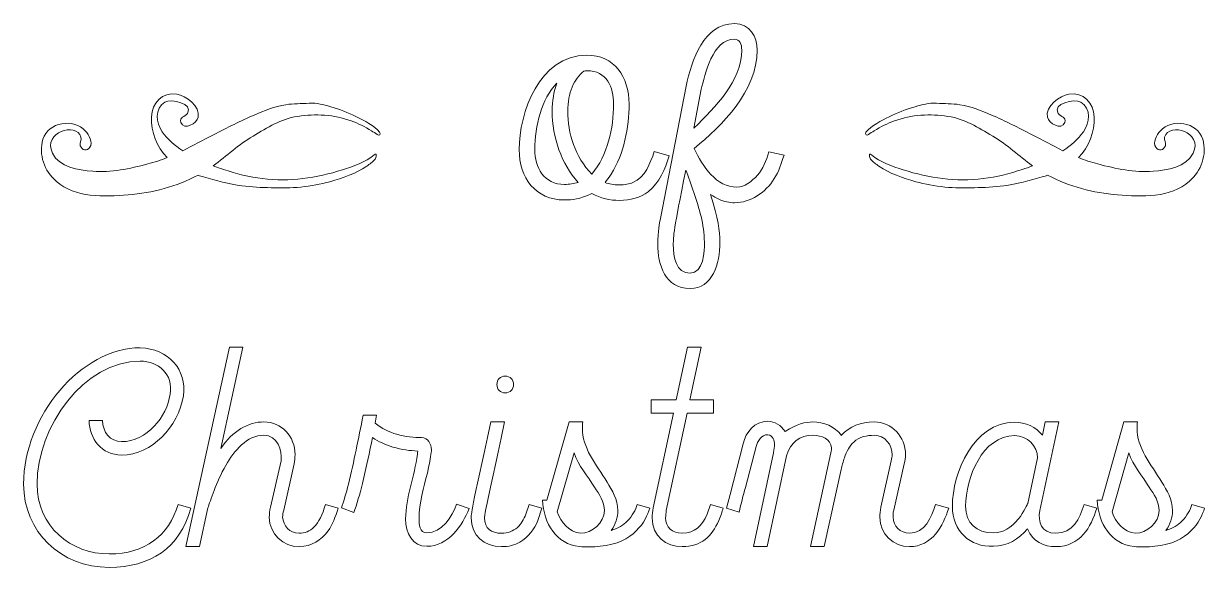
# Model space of a CAD drawing. Header units: inches. Extents: x 1.3 to 12.9, y -15.7 to -2.3.
# Drawn here: x 1.28 to 12.86, y -15.71 to -10.4 of the extents above; entities that cross this region are included whole.
import ezdxf

# ---------------------------------------------------------------- set-up
doc = ezdxf.new("R2010")
doc.units = ezdxf.units.IN
doc.header["$MEASUREMENT"] = 0
doc.layers.add('Layer 1', color=7, linetype='Continuous')

# ---------------------------------------------------------------- blocks, each defined once
blk = doc.blocks.new('block 11')
at = {"layer": 'Layer 1', "lineweight": 0}
for points, knots in [([(7.185, -15.262), (7.145, -15.298), (7.103, -15.331), (7.028, -15.354), (7.07, -15.292), (7.093, -15.226), (7.093, -15.158), (7.093, -15.05), (7.037, -14.962), (6.988, -14.88), (6.936, -14.792), (6.874, -14.71), (6.825, -14.622), (6.776, -14.533), (6.747, -14.445), (6.747, -14.353), (6.747, -14.331), (6.747, -14.314), (6.75, -14.291), (6.75, -14.291), (6.616, -14.291), (6.616, -14.291), (6.616, -14.291), (6.4, -15.056), (6.4, -15.056), (6.4, -15.056), (6.357, -15.056), (6.357, -15.056), (6.367, -15.285), (6.491, -15.485), (6.717, -15.511), (6.747, -15.511), (6.776, -15.514), (6.812, -15.514), (6.851, -15.514), (6.884, -15.511), (6.92, -15.508), (7.087, -15.491), (7.198, -15.432), (7.273, -15.357), (7.351, -15.282), (7.384, -15.2), (7.407, -15.135), (7.407, -15.135), (7.283, -15.099), (7.283, -15.099), (7.266, -15.151), (7.237, -15.21), (7.185, -15.262)], [0, 0, 0, 0, 1, 1, 1, 2, 2, 2, 3, 3, 3, 4, 4, 4, 5, 5, 5, 6, 6, 6, 7, 7, 7, 8, 8, 8, 9, 9, 9, 10, 10, 10, 11, 11, 11, 12, 12, 12, 13, 13, 13, 14, 14, 14, 15, 15, 15, 16, 16, 16, 16]), ([(6.73, -15.38), (6.609, -15.367), (6.537, -15.272), (6.501, -15.171), (6.501, -15.171), (6.665, -14.592), (6.665, -14.592), (6.707, -14.72), (6.799, -14.821), (6.864, -14.929), (6.913, -14.998), (6.962, -15.076), (6.962, -15.158), (6.962, -15.279), (6.841, -15.38), (6.73, -15.38)], [0, 0, 0, 0, 1, 1, 1, 2, 2, 2, 3, 3, 3, 4, 4, 4, 5, 5, 5, 5])]:
    blk.add_open_spline(points, degree=3, knots=knots, dxfattribs=at)
blk = doc.blocks.new('block 12')
at = {"layer": 'Layer 1', "lineweight": 0}
for points, knots in [([(11.379, -15.38), (11.238, -15.38), (11.199, -15.272), (11.222, -15.158), (11.222, -15.158), (11.409, -14.291), (11.409, -14.291), (11.409, -14.291), (11.274, -14.291), (11.274, -14.291), (11.274, -14.291), (11.248, -14.422), (11.248, -14.422), (11.186, -14.34), (11.082, -14.295), (10.974, -14.295), (10.572, -14.295), (10.366, -14.792), (10.366, -15.115), (10.366, -15.36), (10.536, -15.517), (10.768, -15.508), (10.908, -15.504), (11.013, -15.439), (11.101, -15.338), (11.153, -15.465), (11.261, -15.511), (11.382, -15.511), (11.611, -15.511), (11.726, -15.321), (11.778, -15.135), (11.778, -15.135), (11.654, -15.099), (11.654, -15.099), (11.611, -15.239), (11.546, -15.38), (11.379, -15.38)], [0, 0, 0, 0, 1, 1, 1, 2, 2, 2, 3, 3, 3, 4, 4, 4, 5, 5, 5, 6, 6, 6, 7, 7, 7, 8, 8, 8, 9, 9, 9, 10, 10, 10, 11, 11, 11, 12, 12, 12, 12]), ([(11.104, -15.089), (11.101, -15.092), (11.072, -15.168), (11.01, -15.243), (10.944, -15.321), (10.863, -15.377), (10.768, -15.377), (10.598, -15.377), (10.496, -15.282), (10.496, -15.115), (10.496, -14.841), (10.66, -14.425), (10.974, -14.425), (11.101, -14.425), (11.199, -14.527), (11.199, -14.644), (11.199, -14.644), (11.104, -15.089), (11.104, -15.089)], [0, 0, 0, 0, 1, 1, 1, 2, 2, 2, 3, 3, 3, 4, 4, 4, 5, 5, 5, 6, 6, 6, 6])]:
    blk.add_open_spline(points, degree=3, knots=knots, dxfattribs=at)
blk = doc.blocks.new('block 13')
at = {"layer": 'Layer 1', "lineweight": 0}
for points, knots in [([(12.71, -15.099), (12.693, -15.151), (12.664, -15.21), (12.612, -15.262), (12.572, -15.298), (12.53, -15.331), (12.455, -15.354), (12.497, -15.292), (12.52, -15.226), (12.52, -15.158), (12.52, -15.05), (12.464, -14.962), (12.415, -14.88), (12.363, -14.792), (12.301, -14.71), (12.252, -14.622), (12.203, -14.533), (12.173, -14.445), (12.173, -14.353), (12.173, -14.331), (12.173, -14.314), (12.177, -14.291), (12.177, -14.291), (12.043, -14.291), (12.043, -14.291), (12.043, -14.291), (11.827, -15.056), (11.827, -15.056), (11.827, -15.056), (11.784, -15.056), (11.784, -15.056), (11.794, -15.285), (11.918, -15.485), (12.144, -15.511), (12.173, -15.511), (12.203, -15.514), (12.239, -15.514), (12.278, -15.514), (12.311, -15.511), (12.347, -15.508), (12.513, -15.491), (12.625, -15.432), (12.7, -15.357), (12.778, -15.282), (12.811, -15.2), (12.834, -15.135), (12.834, -15.135), (12.71, -15.099), (12.71, -15.099)], [0, 0, 0, 0, 1, 1, 1, 2, 2, 2, 3, 3, 3, 4, 4, 4, 5, 5, 5, 6, 6, 6, 7, 7, 7, 8, 8, 8, 9, 9, 9, 10, 10, 10, 11, 11, 11, 12, 12, 12, 13, 13, 13, 14, 14, 14, 15, 15, 15, 16, 16, 16, 16]), ([(12.157, -15.38), (12.036, -15.367), (11.964, -15.272), (11.928, -15.171), (11.928, -15.171), (12.092, -14.592), (12.092, -14.592), (12.134, -14.72), (12.226, -14.821), (12.291, -14.929), (12.34, -14.998), (12.389, -15.076), (12.389, -15.158), (12.389, -15.279), (12.268, -15.38), (12.157, -15.38)], [0, 0, 0, 0, 1, 1, 1, 2, 2, 2, 3, 3, 3, 4, 4, 4, 5, 5, 5, 5])]:
    blk.add_open_spline(points, degree=3, knots=knots, dxfattribs=at)
blk = doc.blocks.new('block 14')
at = {"layer": 'Layer 1', "lineweight": 0}
for points, knots in [([(6.572, -12.12), (6.648, -12.12), (6.721, -12.113), (6.838, -12.056), (6.926, -12.105), (7.017, -12.124), (7.108, -12.124), (7.214, -12.124), (7.317, -12.097), (7.389, -12.04), (7.507, -11.945), (7.553, -11.82), (7.594, -11.687), (7.594, -11.687), (7.45, -11.645), (7.45, -11.645), (7.408, -11.763), (7.363, -11.9), (7.241, -11.949), (7.207, -11.964), (7.161, -11.972), (7.108, -11.972), (7.051, -11.972), (7.006, -11.964), (6.968, -11.949), (6.987, -11.923), (7.009, -11.896), (7.028, -11.866), (7.154, -11.672), (7.203, -11.406), (7.203, -11.182), (7.203, -10.912), (7.059, -10.703), (6.789, -10.703), (6.322, -10.703), (6.128, -11.273), (6.128, -11.626), (6.128, -11.904), (6.287, -12.12), (6.572, -12.12)], [0, 0, 0, 0, 1, 1, 1, 2, 2, 2, 3, 3, 3, 4, 4, 4, 5, 5, 5, 6, 6, 6, 7, 7, 7, 8, 8, 8, 9, 9, 9, 10, 10, 10, 11, 11, 11, 12, 12, 12, 13, 13, 13, 13]), ([(6.645, -11.015), (6.675, -10.95), (6.713, -10.897), (6.762, -10.859), (6.77, -10.855), (6.778, -10.855), (6.789, -10.855), (6.987, -10.855), (7.051, -11.018), (7.051, -11.182), (7.051, -11.414), (6.994, -11.687), (6.838, -11.866), (6.675, -11.702), (6.603, -11.467), (6.603, -11.25), (6.603, -11.163), (6.618, -11.083), (6.645, -11.015)], [0, 0, 0, 0, 1, 1, 1, 2, 2, 2, 3, 3, 3, 4, 4, 4, 5, 5, 5, 6, 6, 6, 6]), ([(6.496, -10.977), (6.466, -11.06), (6.451, -11.151), (6.451, -11.25), (6.451, -11.509), (6.542, -11.767), (6.705, -11.949), (6.664, -11.961), (6.618, -11.968), (6.572, -11.968), (6.371, -11.968), (6.28, -11.801), (6.28, -11.626), (6.28, -11.398), (6.348, -11.132), (6.496, -10.977)], [0, 0, 0, 0, 1, 1, 1, 2, 2, 2, 3, 3, 3, 4, 4, 4, 5, 5, 5, 5])]:
    blk.add_open_spline(points, degree=3, knots=knots, dxfattribs=at)
blk = doc.blocks.new('block 15')
at = {"layer": 'Layer 1', "lineweight": 0}
for points, knots in [([(8.236, -12.147), (8.392, -12.147), (8.537, -12.048), (8.624, -11.911), (8.67, -11.839), (8.692, -11.763), (8.719, -11.683), (8.719, -11.683), (8.571, -11.649), (8.571, -11.649), (8.548, -11.74), (8.51, -11.816), (8.461, -11.877), (8.404, -11.938), (8.331, -11.995), (8.259, -11.995), (8.058, -11.995), (7.921, -11.793), (7.841, -11.615), (8.111, -11.395), (8.457, -11.053), (8.457, -10.654), (8.457, -10.521), (8.385, -10.395), (8.233, -10.395), (7.933, -10.395), (7.815, -10.749), (7.762, -11.007), (7.762, -11.007), (7.507, -12.318), (7.507, -12.318), (7.503, -12.333), (7.484, -12.432), (7.484, -12.553), (7.484, -12.751), (7.556, -12.987), (7.8, -12.987), (8.02, -12.987), (8.092, -12.74), (8.092, -12.534), (8.092, -12.417), (8.073, -12.306), (8.001, -12.067), (8.028, -12.086), (8.054, -12.101), (8.081, -12.113), (8.134, -12.135), (8.187, -12.147), (8.236, -12.147)], [0, 0, 0, 0, 1, 1, 1, 2, 2, 2, 3, 3, 3, 4, 4, 4, 5, 5, 5, 6, 6, 6, 7, 7, 7, 8, 8, 8, 9, 9, 9, 10, 10, 10, 11, 11, 11, 12, 12, 12, 13, 13, 13, 14, 14, 14, 15, 15, 15, 16, 16, 16, 16]), ([(7.91, -11.037), (7.94, -10.897), (8.024, -10.547), (8.233, -10.547), (8.29, -10.547), (8.305, -10.597), (8.305, -10.654), (8.305, -10.961), (8.05, -11.205), (7.838, -11.417), (7.838, -11.417), (7.91, -11.037), (7.91, -11.037)], [0, 0, 0, 0, 1, 1, 1, 2, 2, 2, 3, 3, 3, 4, 4, 4, 4]), ([(7.8, -12.835), (7.663, -12.835), (7.636, -12.679), (7.636, -12.553), (7.636, -12.481), (7.636, -12.417), (7.758, -11.828), (7.784, -11.892), (7.807, -11.972), (7.838, -12.048), (7.887, -12.2), (7.94, -12.356), (7.94, -12.534), (7.94, -12.622), (7.933, -12.835), (7.8, -12.835)], [0, 0, 0, 0, 1, 1, 1, 2, 2, 2, 3, 3, 3, 4, 4, 4, 5, 5, 5, 5])]:
    blk.add_open_spline(points, degree=3, knots=knots, dxfattribs=at)

msp = doc.modelspace()

# ---------------------------------------------------------------- linework, layer by layer
at = {"layer": 'Layer 1', "lineweight": 0}
for points, knots in [([(3.524, -11.495), (3.382, -11.577), (3.266, -11.691), (3.135, -11.786), (3.169, -11.799), (3.202, -11.811), (3.234, -11.821), (3.484, -11.906), (3.749, -11.945), (4.012, -11.911), (4.143, -11.895), (4.273, -11.865), (4.399, -11.825), (4.505, -11.792), (4.624, -11.752), (4.71, -11.678), (4.711, -11.677), (4.711, -11.677), (4.71, -11.678), (4.742, -11.65), (4.729, -11.708), (4.718, -11.721), (4.697, -11.748), (4.665, -11.77), (4.637, -11.789), (4.533, -11.86), (4.398, -11.907), (4.277, -11.941), (4.095, -11.993), (3.892, -12.008), (3.702, -12.001), (3.606, -11.997), (3.51, -11.994), (3.416, -11.982), (3.291, -11.965), (3.16, -11.928), (3.038, -11.894), (3.021, -11.889), (3.003, -11.884), (2.986, -11.878), (2.775, -11.989), (2.539, -12.051), (2.302, -12.07), (2.071, -12.088), (1.782, -12.102), (1.598, -11.937), (1.484, -11.835), (1.424, -11.677), (1.469, -11.526), (1.519, -11.358), (1.772, -11.316), (1.886, -11.446), (1.918, -11.482), (1.96, -11.558), (1.929, -11.604), (1.9, -11.647), (1.85, -11.636), (1.834, -11.589), (1.825, -11.56), (1.849, -11.537), (1.841, -11.507), (1.797, -11.35), (1.463, -11.458), (1.562, -11.661), (1.632, -11.805), (1.814, -11.826), (1.956, -11.839), (2.135, -11.856), (2.319, -11.812), (2.494, -11.768), (2.561, -11.751), (2.624, -11.73), (2.685, -11.705), (2.58, -11.601), (2.526, -11.455), (2.53, -11.307), (2.534, -11.174), (2.635, -11.059), (2.778, -11.085), (2.867, -11.102), (3.01, -11.202), (2.988, -11.309), (2.975, -11.369), (2.85, -11.443), (2.819, -11.362), (2.797, -11.305), (2.861, -11.308), (2.883, -11.274), (2.945, -11.176), (2.722, -11.127), (2.662, -11.163), (2.557, -11.226), (2.575, -11.367), (2.636, -11.452), (2.688, -11.526), (2.758, -11.587), (2.836, -11.638), (2.936, -11.59), (3.034, -11.536), (3.137, -11.484), (3.205, -11.45), (3.272, -11.414), (3.339, -11.38), (3.404, -11.347), (3.468, -11.318), (3.534, -11.29), (3.634, -11.246), (3.736, -11.206), (3.845, -11.188), (3.919, -11.176), (3.997, -11.179), (4.072, -11.174), (4.149, -11.17), (4.211, -11.186), (4.284, -11.208), (4.373, -11.234), (4.453, -11.265), (4.536, -11.306), (4.607, -11.341), (4.715, -11.392), (4.763, -11.457), (4.778, -11.477), (4.757, -11.494), (4.738, -11.48), (4.721, -11.467), (4.702, -11.455), (4.683, -11.444), (4.62, -11.405), (4.554, -11.37), (4.483, -11.345), (4.316, -11.285), (4.136, -11.276), (3.961, -11.302), (3.787, -11.329), (3.674, -11.409), (3.524, -11.495)], [0, 0, 0, 0, 1, 1, 1, 2, 2, 2, 3, 3, 3, 4, 4, 4, 5, 5, 5, 6, 6, 6, 7, 7, 7, 8, 8, 8, 9, 9, 9, 10, 10, 10, 11, 11, 11, 12, 12, 12, 13, 13, 13, 14, 14, 14, 15, 15, 15, 16, 16, 16, 17, 17, 17, 18, 18, 18, 19, 19, 19, 20, 20, 20, 21, 21, 21, 22, 22, 22, 23, 23, 23, 24, 24, 24, 25, 25, 25, 26, 26, 26, 27, 27, 27, 28, 28, 28, 29, 29, 29, 30, 30, 30, 31, 31, 31, 32, 32, 32, 33, 33, 33, 34, 34, 34, 35, 35, 35, 36, 36, 36, 37, 37, 37, 38, 38, 38, 39, 39, 39, 40, 40, 40, 41, 41, 41, 42, 42, 42, 43, 43, 43, 44, 44, 44, 45, 45, 45, 45]), ([(12.815, -11.526), (12.86, -11.677), (12.8, -11.835), (12.686, -11.937), (12.502, -12.102), (12.213, -12.088), (11.982, -12.07), (11.745, -12.051), (11.509, -11.989), (11.298, -11.878), (11.281, -11.884), (11.264, -11.889), (11.246, -11.894), (11.124, -11.928), (10.993, -11.965), (10.868, -11.982), (10.774, -11.994), (10.678, -11.997), (10.582, -12.001), (10.392, -12.008), (10.189, -11.993), (10.007, -11.941), (9.886, -11.907), (9.752, -11.86), (9.647, -11.789), (9.619, -11.77), (9.587, -11.748), (9.566, -11.721), (9.556, -11.708), (9.542, -11.65), (9.574, -11.678), (9.574, -11.677), (9.574, -11.677), (9.574, -11.678), (9.661, -11.752), (9.779, -11.792), (9.886, -11.825), (10.011, -11.865), (10.141, -11.895), (10.272, -11.911), (10.535, -11.945), (10.801, -11.906), (11.051, -11.821), (11.083, -11.811), (11.116, -11.799), (11.149, -11.786), (11.018, -11.691), (10.902, -11.577), (10.761, -11.495), (10.611, -11.409), (10.497, -11.329), (10.323, -11.302), (10.148, -11.276), (9.968, -11.285), (9.801, -11.345), (9.731, -11.37), (9.664, -11.405), (9.601, -11.444), (9.582, -11.455), (9.564, -11.467), (9.546, -11.48), (9.527, -11.494), (9.507, -11.477), (9.521, -11.457), (9.569, -11.392), (9.677, -11.341), (9.748, -11.306), (9.831, -11.265), (9.911, -11.234), (10.001, -11.208), (10.073, -11.186), (10.135, -11.17), (10.212, -11.174), (10.287, -11.179), (10.365, -11.176), (10.439, -11.188), (10.549, -11.206), (10.65, -11.246), (10.75, -11.29), (10.817, -11.318), (10.881, -11.347), (10.945, -11.38), (11.013, -11.414), (11.079, -11.45), (11.147, -11.484), (11.251, -11.536), (11.348, -11.59), (11.448, -11.638), (11.526, -11.587), (11.596, -11.526), (11.648, -11.452), (11.709, -11.367), (11.728, -11.226), (11.623, -11.163), (11.562, -11.127), (11.34, -11.176), (11.402, -11.274), (11.423, -11.308), (11.487, -11.305), (11.465, -11.362), (11.434, -11.443), (11.309, -11.369), (11.296, -11.309), (11.274, -11.202), (11.417, -11.102), (11.506, -11.085), (11.649, -11.059), (11.75, -11.174), (11.754, -11.307), (11.758, -11.455), (11.705, -11.601), (11.6, -11.705), (11.661, -11.73), (11.723, -11.751), (11.79, -11.768), (11.965, -11.812), (12.149, -11.856), (12.329, -11.839), (12.47, -11.826), (12.652, -11.805), (12.722, -11.661), (12.821, -11.458), (12.488, -11.35), (12.443, -11.507), (12.435, -11.537), (12.46, -11.56), (12.45, -11.589), (12.434, -11.636), (12.384, -11.647), (12.355, -11.604), (12.324, -11.558), (12.366, -11.482), (12.398, -11.446), (12.512, -11.316), (12.765, -11.358), (12.815, -11.526)], [0, 0, 0, 0, 1, 1, 1, 2, 2, 2, 3, 3, 3, 4, 4, 4, 5, 5, 5, 6, 6, 6, 7, 7, 7, 8, 8, 8, 9, 9, 9, 10, 10, 10, 11, 11, 11, 12, 12, 12, 13, 13, 13, 14, 14, 14, 15, 15, 15, 16, 16, 16, 17, 17, 17, 18, 18, 18, 19, 19, 19, 20, 20, 20, 21, 21, 21, 22, 22, 22, 23, 23, 23, 24, 24, 24, 25, 25, 25, 26, 26, 26, 27, 27, 27, 28, 28, 28, 29, 29, 29, 30, 30, 30, 31, 31, 31, 32, 32, 32, 33, 33, 33, 34, 34, 34, 35, 35, 35, 36, 36, 36, 37, 37, 37, 38, 38, 38, 39, 39, 39, 40, 40, 40, 41, 41, 41, 42, 42, 42, 43, 43, 43, 44, 44, 44, 45, 45, 45, 45]), ([(2.915, -15.135), (2.81, -15.524), (2.519, -15.714), (2.117, -15.714), (1.643, -15.714), (1.28, -15.367), (1.28, -14.899), (1.28, -14.233), (1.843, -13.566), (2.421, -13.566), (2.693, -13.575), (2.879, -13.778), (2.843, -14.036), (2.791, -14.34), (2.536, -14.615), (2.238, -14.615), (2.045, -14.615), (1.921, -14.455), (1.921, -14.278), (1.921, -14.278), (2.052, -14.278), (2.052, -14.278), (2.055, -14.393), (2.124, -14.484), (2.238, -14.484), (2.483, -14.484), (2.686, -14.239), (2.712, -14.02), (2.748, -13.824), (2.598, -13.696), (2.421, -13.696), (1.869, -13.696), (1.411, -14.34), (1.411, -14.899), (1.411, -15.315), (1.741, -15.583), (2.117, -15.583), (2.467, -15.583), (2.702, -15.403), (2.791, -15.099), (2.791, -15.099), (2.915, -15.135), (2.915, -15.135)], [0, 0, 0, 0, 1, 1, 1, 2, 2, 2, 3, 3, 3, 4, 4, 4, 5, 5, 5, 6, 6, 6, 7, 7, 7, 8, 8, 8, 9, 9, 9, 10, 10, 10, 11, 11, 11, 12, 12, 12, 13, 13, 13, 14, 14, 14, 14]), ([(4.233, -15.099), (4.233, -15.099), (4.357, -15.135), (4.357, -15.135), (4.331, -15.223), (4.301, -15.295), (4.259, -15.357), (4.193, -15.449), (4.098, -15.508), (3.977, -15.511), (3.977, -15.511), (3.974, -15.511), (3.974, -15.511), (3.821, -15.511), (3.683, -15.39), (3.683, -15.223), (3.683, -15.194), (3.687, -15.161), (3.696, -15.125), (3.696, -15.125), (3.798, -14.671), (3.798, -14.671), (3.814, -14.569), (3.762, -14.422), (3.631, -14.422), (3.464, -14.422), (3.34, -14.573), (3.258, -14.716), (3.16, -14.883), (3.108, -15.066), (3.082, -15.132), (3.082, -15.132), (3, -15.511), (3, -15.511), (3, -15.511), (2.866, -15.511), (2.866, -15.511), (2.866, -15.511), (3.294, -13.559), (3.294, -13.559), (3.294, -13.559), (3.425, -13.559), (3.425, -13.559), (3.425, -13.559), (3.209, -14.55), (3.209, -14.55), (3.324, -14.38), (3.477, -14.291), (3.631, -14.291), (3.804, -14.291), (3.935, -14.432), (3.935, -14.612), (3.935, -14.641), (3.932, -14.671), (3.925, -14.7), (3.925, -14.7), (3.824, -15.154), (3.824, -15.154), (3.817, -15.181), (3.814, -15.204), (3.814, -15.223), (3.817, -15.305), (3.883, -15.38), (3.974, -15.38), (4.03, -15.38), (4.079, -15.36), (4.121, -15.318), (4.167, -15.272), (4.203, -15.2), (4.233, -15.099)], [0, 0, 0, 0, 1, 1, 1, 2, 2, 2, 3, 3, 3, 4, 4, 4, 5, 5, 5, 6, 6, 6, 7, 7, 7, 8, 8, 8, 9, 9, 9, 10, 10, 10, 11, 11, 11, 12, 12, 12, 13, 13, 13, 14, 14, 14, 15, 15, 15, 16, 16, 16, 17, 17, 17, 18, 18, 18, 19, 19, 19, 20, 20, 20, 21, 21, 21, 22, 22, 22, 23, 23, 23, 23]), ([(7.999, -15.099), (7.999, -15.099), (8.123, -15.135), (8.123, -15.135), (8.113, -15.171), (8.103, -15.207), (8.08, -15.256), (8.015, -15.41), (7.907, -15.511), (7.724, -15.511), (7.564, -15.511), (7.43, -15.41), (7.43, -15.23), (7.43, -15.197), (7.433, -15.164), (7.44, -15.132), (7.44, -15.132), (7.639, -14.206), (7.639, -14.206), (7.639, -14.206), (7.42, -14.206), (7.42, -14.206), (7.42, -14.206), (7.42, -14.076), (7.42, -14.076), (7.42, -14.076), (7.665, -14.076), (7.665, -14.076), (7.665, -14.076), (7.776, -13.559), (7.776, -13.559), (7.776, -13.559), (7.91, -13.559), (7.91, -13.559), (7.91, -13.559), (7.799, -14.076), (7.799, -14.076), (7.799, -14.076), (8.028, -14.076), (8.028, -14.076), (8.028, -14.076), (8.028, -14.206), (8.028, -14.206), (8.028, -14.206), (7.773, -14.206), (7.773, -14.206), (7.773, -14.206), (7.567, -15.158), (7.567, -15.158), (7.567, -15.158), (7.567, -15.161), (7.567, -15.161), (7.564, -15.184), (7.561, -15.207), (7.561, -15.23), (7.561, -15.321), (7.623, -15.38), (7.724, -15.38), (7.845, -15.38), (7.917, -15.308), (7.966, -15.194), (7.966, -15.194), (7.999, -15.099), (7.999, -15.099)], [0, 0, 0, 0, 1, 1, 1, 2, 2, 2, 3, 3, 3, 4, 4, 4, 5, 5, 5, 6, 6, 6, 7, 7, 7, 8, 8, 8, 9, 9, 9, 10, 10, 10, 11, 11, 11, 12, 12, 12, 13, 13, 13, 14, 14, 14, 15, 15, 15, 16, 16, 16, 17, 17, 17, 18, 18, 18, 19, 19, 19, 20, 20, 20, 21, 21, 21, 21]), ([(6.073, -13.925), (6.073, -13.974), (6.04, -14.007), (5.991, -14.007), (5.942, -14.007), (5.91, -13.974), (5.91, -13.925), (5.91, -13.876), (5.942, -13.843), (5.991, -13.843), (6.04, -13.843), (6.073, -13.876), (6.073, -13.925)], [0, 0, 0, 0, 1, 1, 1, 2, 2, 2, 3, 3, 3, 4, 4, 4, 4]), ([(5.514, -15.096), (5.514, -15.096), (5.638, -15.138), (5.638, -15.138), (5.576, -15.305), (5.432, -15.508), (5.226, -15.508), (5.082, -15.508), (5.017, -15.38), (5.017, -15.239), (5.017, -15.027), (5.105, -14.824), (5.132, -14.608), (5.135, -14.599), (5.135, -14.589), (5.135, -14.576), (5.06, -14.573), (4.981, -14.563), (4.893, -14.537), (4.818, -14.514), (4.752, -14.484), (4.693, -14.445), (4.667, -14.579), (4.631, -14.739), (4.595, -14.893), (4.569, -14.998), (4.54, -15.099), (4.51, -15.177), (4.51, -15.177), (4.389, -15.132), (4.389, -15.132), (4.412, -15.069), (4.435, -14.988), (4.458, -14.899), (4.514, -14.677), (4.553, -14.458), (4.602, -14.226), (4.602, -14.226), (4.733, -14.226), (4.733, -14.226), (4.733, -14.226), (4.72, -14.304), (4.72, -14.304), (4.782, -14.357), (4.854, -14.389), (4.929, -14.412), (5.017, -14.438), (5.099, -14.445), (5.174, -14.445), (5.236, -14.445), (5.269, -14.507), (5.269, -14.563), (5.269, -14.599), (5.262, -14.631), (5.23, -14.792), (5.194, -14.932), (5.148, -15.083), (5.148, -15.239), (5.148, -15.292), (5.154, -15.377), (5.226, -15.377), (5.367, -15.377), (5.478, -15.217), (5.514, -15.096)], [0, 0, 0, 0, 1, 1, 1, 2, 2, 2, 3, 3, 3, 4, 4, 4, 5, 5, 5, 6, 6, 6, 7, 7, 7, 8, 8, 8, 9, 9, 9, 10, 10, 10, 11, 11, 11, 12, 12, 12, 13, 13, 13, 14, 14, 14, 15, 15, 15, 16, 16, 16, 17, 17, 17, 18, 18, 18, 19, 19, 19, 20, 20, 20, 21, 21, 21, 21]), ([(6.227, -15.099), (6.227, -15.099), (6.351, -15.135), (6.351, -15.135), (6.351, -15.135), (6.312, -15.256), (6.312, -15.256), (6.276, -15.338), (6.217, -15.419), (6.135, -15.468), (6.083, -15.498), (6.024, -15.511), (5.955, -15.511), (5.782, -15.511), (5.658, -15.403), (5.658, -15.23), (5.658, -15.197), (5.658, -15.164), (5.851, -14.291), (5.851, -14.291), (5.985, -14.291), (5.985, -14.291), (5.792, -15.184), (5.789, -15.207), (5.789, -15.23), (5.789, -15.334), (5.854, -15.38), (5.955, -15.38), (6.021, -15.38), (6.063, -15.36), (6.112, -15.324), (6.148, -15.289), (6.171, -15.243), (6.194, -15.194), (6.194, -15.194), (6.227, -15.099), (6.227, -15.099)], [0, 0, 0, 0, 1, 1, 1, 2, 2, 2, 3, 3, 3, 4, 4, 4, 5, 5, 5, 6, 6, 6, 7, 7, 7, 8, 8, 8, 9, 9, 9, 10, 10, 10, 11, 11, 11, 12, 12, 12, 12]), ([(10.202, -15.099), (10.202, -15.099), (10.33, -15.135), (10.33, -15.135), (10.277, -15.308), (10.166, -15.511), (9.947, -15.511), (9.79, -15.511), (9.656, -15.39), (9.656, -15.223), (9.656, -15.194), (9.659, -15.161), (9.666, -15.125), (9.666, -15.125), (9.767, -14.671), (9.767, -14.671), (9.771, -14.648), (9.777, -14.628), (9.777, -14.612), (9.777, -14.517), (9.708, -14.422), (9.601, -14.422), (9.535, -14.422), (9.453, -14.435), (9.401, -14.488), (9.359, -14.527), (9.333, -14.579), (9.31, -14.641), (9.297, -14.68), (9.287, -14.72), (9.277, -14.756), (9.277, -14.756), (9.113, -15.511), (9.113, -15.511), (9.113, -15.511), (8.979, -15.511), (8.979, -15.511), (8.979, -15.511), (9.176, -14.592), (9.176, -14.592), (9.185, -14.569), (9.182, -14.559), (9.182, -14.546), (9.182, -14.458), (9.084, -14.422), (9.002, -14.422), (8.875, -14.422), (8.78, -14.491), (8.744, -14.622), (8.744, -14.622), (8.554, -15.511), (8.554, -15.511), (8.554, -15.511), (8.42, -15.511), (8.42, -15.511), (8.42, -15.511), (8.617, -14.592), (8.617, -14.592), (8.623, -14.559), (8.626, -14.533), (8.626, -14.514), (8.626, -14.471), (8.613, -14.429), (8.561, -14.416), (8.499, -14.416), (8.46, -14.478), (8.446, -14.533), (8.446, -14.533), (8.342, -14.932), (8.342, -14.932), (8.319, -15.011), (8.299, -15.092), (8.28, -15.174), (8.28, -15.174), (8.156, -15.135), (8.156, -15.135), (8.156, -15.135), (8.191, -15.001), (8.191, -15.001), (8.191, -15.001), (8.319, -14.504), (8.319, -14.504), (8.345, -14.389), (8.433, -14.285), (8.561, -14.285), (8.63, -14.285), (8.688, -14.324), (8.731, -14.386), (8.845, -14.311), (8.927, -14.291), (9.002, -14.291), (9.107, -14.291), (9.215, -14.331), (9.28, -14.425), (9.28, -14.425), (9.28, -14.422), (9.28, -14.422), (9.362, -14.334), (9.47, -14.291), (9.601, -14.291), (9.771, -14.291), (9.908, -14.435), (9.908, -14.612), (9.908, -14.641), (9.905, -14.671), (9.895, -14.7), (9.895, -14.7), (9.793, -15.154), (9.793, -15.154), (9.784, -15.181), (9.787, -15.2), (9.787, -15.223), (9.787, -15.311), (9.856, -15.38), (9.947, -15.38), (10.098, -15.38), (10.16, -15.226), (10.202, -15.099)], [0, 0, 0, 0, 1, 1, 1, 2, 2, 2, 3, 3, 3, 4, 4, 4, 5, 5, 5, 6, 6, 6, 7, 7, 7, 8, 8, 8, 9, 9, 9, 10, 10, 10, 11, 11, 11, 12, 12, 12, 13, 13, 13, 14, 14, 14, 15, 15, 15, 16, 16, 16, 17, 17, 17, 18, 18, 18, 19, 19, 19, 20, 20, 20, 21, 21, 21, 22, 22, 22, 23, 23, 23, 24, 24, 24, 25, 25, 25, 26, 26, 26, 27, 27, 27, 28, 28, 28, 29, 29, 29, 30, 30, 30, 31, 31, 31, 32, 32, 32, 33, 33, 33, 34, 34, 34, 35, 35, 35, 36, 36, 36, 37, 37, 37, 38, 38, 38, 39, 39, 39, 39])]:
    msp.add_open_spline(points, degree=3, knots=knots, dxfattribs=at)

# ---------------------------------------------------------------- block references
at = {"layer": 'Layer 1'}
for name in ['block 15', 'block 14', 'block 11', 'block 12', 'block 13']:
    msp.add_blockref(name, (0, 0), dxfattribs=at)

doc.saveas('drawing.dxf')
